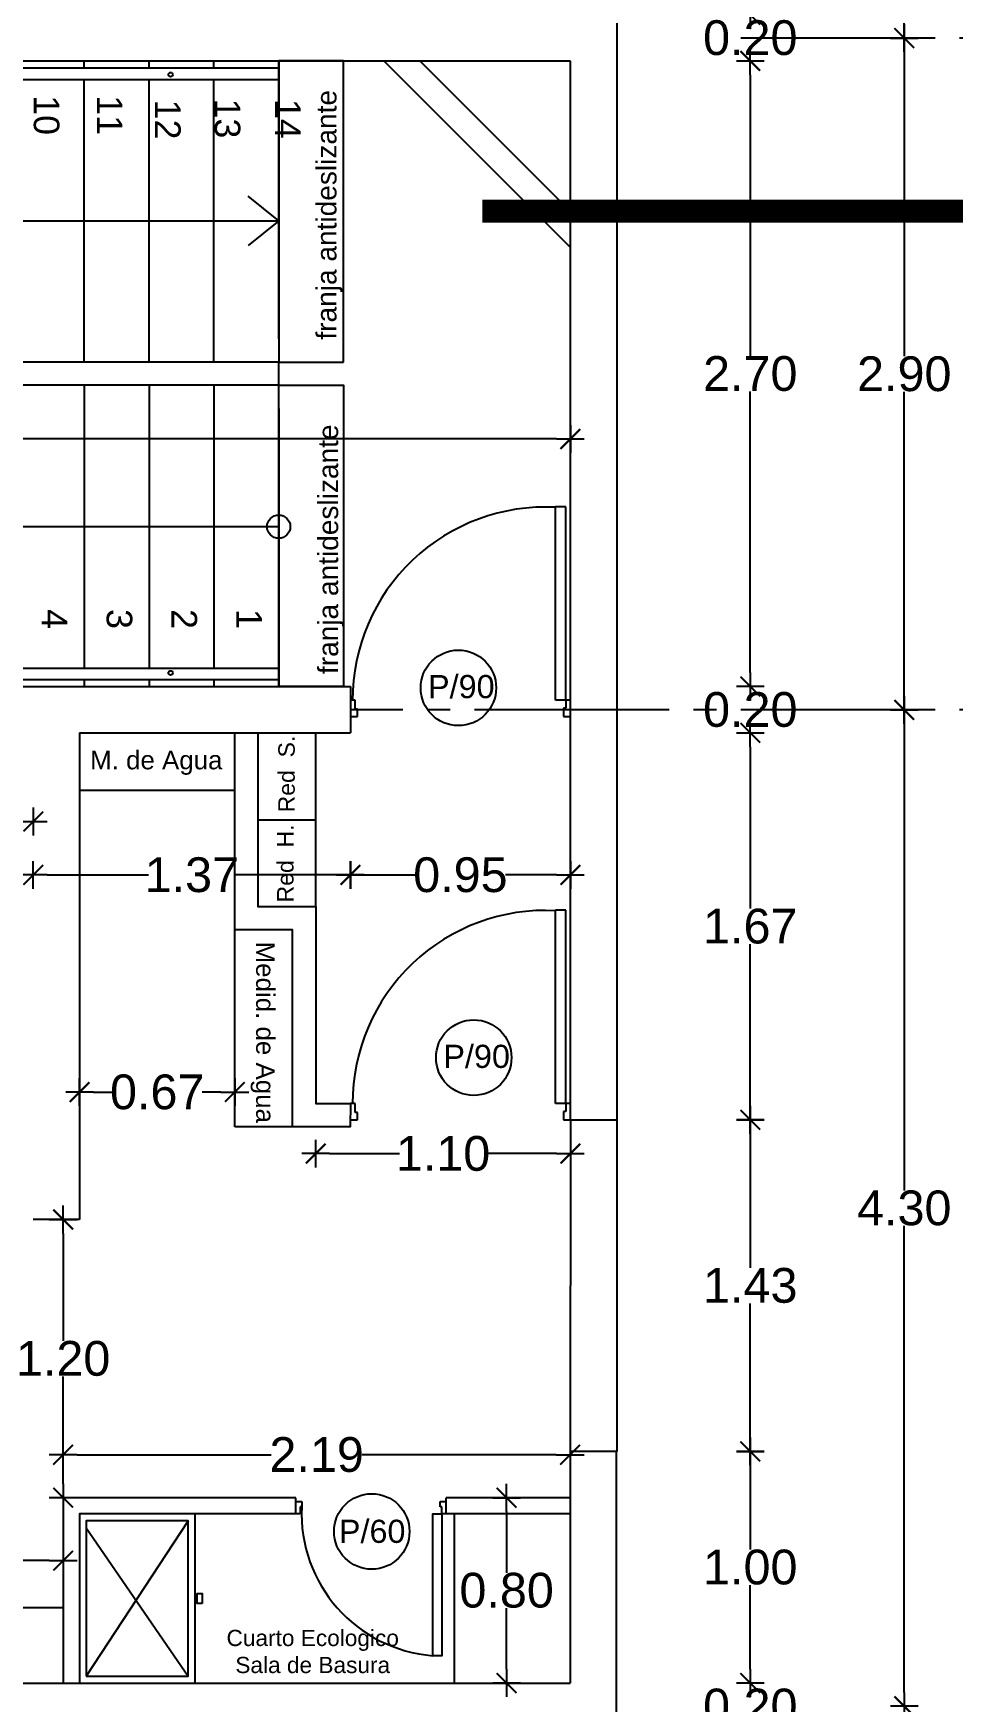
# Model space of a CAD drawing. Header units: millimetres. Extents: x 1217 to 2428, y 234 to 644.
# Drawn here: x 2364.48 to 2368.45, y 535.35 to 542.55 of the extents above; entities that cross this region are included whole.
import ezdxf

# ---------------------------------------------------------------- set-up
doc = ezdxf.new("R2010")
doc.units = ezdxf.units.MM
for name, pattern in [('ACAD_ISO04W100', [30, 24, -3, 0, -3]), ('DASHDOTX2', [0.84, 0.4, -0.2, 0.04, -0.2]), ('HIDDEN', [0.375, 0.25, -0.125])]:
    doc.linetypes.add(name, pattern=pattern)
doc.layers.get('0').update_dxf_attribs({"lineweight": 5})
for name, color, linetype in [('0.1', 251, 'Continuous'), ('0.3', 6, 'Continuous'), ('A-DOORSYM', 1, 'Continuous'), ('cortes', 30, 'Continuous'), ('COTAS', 252, 'Continuous'), ('COTAS INTERIORES', 3, 'Continuous'), ('Ejes', 8, 'Continuous'), ('estructura', 3, 'Continuous'), ('hoja puerta', 2, 'Continuous'), ('Muebles', 8, 'Continuous'), ('muros', 7, 'Continuous'), ('PUERTAS', 2, 'Continuous'), ('SIMBOLOGIA 25', 4, 'Continuous'), ('Tabiques', 4, 'Continuous'), ('Texto', 1, 'Continuous'), ('Textos', 2, 'Continuous')]:
    doc.layers.add(name, color=color, linetype=linetype)
doc.styles.add('INTERARQ', font='arial.ttf')
doc.styles.add('ROMANS', font='arial.ttf', dxfattribs={"height": 22.5})
doc.styles.get("Standard").update_dxf_attribs({"font": 'arial.ttf'})
doc.dimstyles.new('ESCALA_1-50', dxfattribs={"dimtxt": 0.15, "dimasz": 0.06, "dimexe": 0.18, "dimexo": 0.0625, "dimgap": 0, "dimtad": 0, "dimtih": 1, "dimtoh": 1, "dimzin": 0, "dimdsep": 46, "dimtxsty": 'INTERARQ', "dimblk": 'DIMTICK', "dimcen": 0, "dimse1": 1, "dimse2": 1, "dimclrd": 256, "dimclre": 1, "dimclrt": 2, "dimadec": 0, "dimazin": 0, "dimtfac": 4.5, "dimtofl": 0, "dimtmove": 2, "dimatfit": 3, "dimldrblk": 'DIMTICK', "dimfxl": 1, "dimtolj": 1, "dimtzin": 0, "dimarcsym": 0})

# ---------------------------------------------------------------- blocks, each defined once
blk = doc.blocks.new('P80')
at = {"layer": 'PUERTAS'}
for p, q in [((-0.07, 0.825), (-0.07, 0.85)), ((0, 0.85), (0, 0.8162)), ((-0.03, 0.825), (-0.07, 0.825)), ((-0.03, 0.8162), (-0.03, 0.825)), ((0, 0.8162), (-0.03, 0.8162)), ((-0.07, 0.025), (-0.03, 0.025)), ((-0.07, 0), (-0.07, 0.025)), ((-0.03, 0.0338), (0, 0.0338)), ((-0.03, 0.025), (-0.03, 0.0338)), ((0, 0.0338), (0, 0))]:
    blk.add_line(p, q, dxfattribs=at)
blk.add_lwpolyline([(-0.87, 0.075), (-0.07, 0.075), (-0.07, 0.025), (-0.87, 0.025)], close=True, dxfattribs=at)
blk.add_arc((-0.0663, 0.0108), 0.8063, 87.41929, 175.43291, dxfattribs=at)
blk = doc.blocks.new('Simple-A ras - 095 x 202mm_1-19-10_54')
at = {"layer": 'A-DOORSYM'}
blk.add_arc((0.3675, 0.035), 0.8338, 87.03344, 180, dxfattribs=at)
at = {"layer": 'hoja puerta'}
for p, q in [((0.4107, 0.035), (0.4107, 0.87)), ((0.4557, 0.87), (0.4107, 0.87)), ((0.4557, 0.035), (0.4557, 0.87)), ((-0.455, 0.035), (-0.475, 0.035)), ((-0.455, -0.0038), (-0.455, 0.035)), ((0.4557, 0.035), (0.4107, 0.035)), ((0.455, 0.0012), (0.445, 0.0012)), ((0.445, 0.0012), (0.445, -0.035)), ((0.455, 0.035), (0.455, 0.0012)), ((0.475, 0.035), (0.455, 0.035)), ((-0.475, -0.035), (-0.445, -0.035)), ((-0.445, -0.0038), (-0.455, -0.0038)), ((-0.445, -0.035), (-0.445, -0.0038)), ((0.445, -0.035), (0.475, -0.035))]:
    blk.add_line(p, q, dxfattribs=at)
blk = doc.blocks.new('DIMTICK')
at = {"color": 1}
for p, q in [((-1, 0), (1, 0)), ((0, 1), (0, -1))]:
    blk.add_line(p, q, dxfattribs=at)
at = {"color": 3, "const_width": 0.141}
blk.add_lwpolyline([(0.71, 0.71), (-0.71, -0.71)], dxfattribs=at)
blk = doc.blocks.new('*D703')
at = {"layer": 'COTAS INTERIORES', "lineweight": -2, "ltscale": 3, "transparency": 16777216}
for p, q in [((2365.7593, 537.7133), (2366.0618, 537.7133)), ((2366.7393, 537.7133), (2366.4368, 537.7133))]:
    blk.add_line(p, q, dxfattribs=at)
at = {"layer": 'Defpoints', "color": 0, "ltscale": 3, "transparency": 16777216}
for p in [(2366.7993, 538.0592, 0), (2365.6993, 537.93, 0), (2366.7993, 537.7133)]:
    blk.add_point(p, dxfattribs=at)
at = {"layer": 'COTAS INTERIORES', "lineweight": -2, "ltscale": 3, "transparency": 16777216, "xscale": 0.06, "yscale": 0.06, "zscale": 0.06, "rotation": 180}
blk.add_blockref('DIMTICK', (2365.6993, 537.7133), dxfattribs=at)
at = {"layer": 'COTAS INTERIORES', "lineweight": -2, "ltscale": 3, "transparency": 16777216, "xscale": 0.06, "yscale": 0.06, "zscale": 0.06}
blk.add_blockref('DIMTICK', (2366.7993, 537.7133), dxfattribs=at)
at = {"layer": 'COTAS INTERIORES', "color": 2, "ltscale": 3, "transparency": 16777216, "insert": (2366.2493, 537.7133), "char_height": 0.15, "attachment_point": 5, "style": 'INTERARQ'}
blk.add_mtext('\\A1;1.10', dxfattribs=at)
blk = doc.blocks.new('*D707')
at = {"layer": 'COTAS INTERIORES', "lineweight": -2, "ltscale": 3, "transparency": 16777216}
for p, q in [((2364.6084, 537.3692), (2364.6084, 536.9053)), ((2364.6084, 536.2882), (2364.6084, 536.7521))]:
    blk.add_line(p, q, dxfattribs=at)
at = {"layer": 'Defpoints', "color": 0, "ltscale": 3, "transparency": 16777216}
for p in [(2364.5794, 537.4292, 0), (2364.6084, 536.2282, 0), (2364.6084, 536.2282)]:
    blk.add_point(p, dxfattribs=at)
at = {"layer": 'COTAS INTERIORES', "lineweight": -2, "ltscale": 3, "transparency": 16777216, "xscale": 0.06, "yscale": 0.06, "zscale": 0.06}
for p, rotation in [((2364.6084, 537.4292), 90), ((2364.6084, 536.2282), 270)]:
    blk.add_blockref('DIMTICK', p, dxfattribs=dict(at, rotation=rotation))
at = {"layer": 'COTAS INTERIORES', "color": 2, "ltscale": 3, "transparency": 16777216, "insert": (2364.6084, 536.8287), "char_height": 0.15, "attachment_point": 5, "style": 'INTERARQ'}
blk.add_mtext('\\A1;1.20', dxfattribs=at)
blk = doc.blocks.new('*D738')
at = {"layer": 'COTAS', "lineweight": -2, "ltscale": 3, "transparency": 16777216}
for p, q in [((2367.5764, 535.4883), (2367.5764, 535.5483)), ((2367.5764, 535.1683), (2367.5764, 535.1083))]:
    blk.add_line(p, q, dxfattribs=at)
at = {"layer": 'Defpoints', "color": 0, "ltscale": 3, "transparency": 16777216}
for p in [(2366.7983, 535.4283), (2367.5764, 535.4283), (2366.9983, 535.2283)]:
    blk.add_point(p, dxfattribs=at)
at = {"layer": 'COTAS', "lineweight": -2, "ltscale": 3, "transparency": 16777216, "xscale": 0.06, "yscale": 0.06, "zscale": 0.06}
for p, rotation in [((2367.5764, 535.4283), 270), ((2367.5764, 535.2283), 90)]:
    blk.add_blockref('DIMTICK', p, dxfattribs=dict(at, rotation=rotation))
at = {"layer": 'COTAS', "color": 2, "ltscale": 3, "transparency": 16777216, "insert": (2367.5764, 535.3283), "char_height": 0.15, "attachment_point": 5, "style": 'INTERARQ'}
blk.add_mtext('\\A1;0.20', dxfattribs=at)
blk = doc.blocks.new('*D739')
at = {"layer": 'COTAS', "lineweight": -2, "ltscale": 3, "transparency": 16777216}
for p, q in [((2367.5764, 536.3682), (2367.5764, 536.0048)), ((2367.5764, 535.4883), (2367.5764, 535.8516))]:
    blk.add_line(p, q, dxfattribs=at)
at = {"layer": 'Defpoints', "color": 0, "ltscale": 3, "transparency": 16777216}
for p in [(2366.9993, 536.4282), (2367.5764, 536.4282), (2366.7983, 535.4283)]:
    blk.add_point(p, dxfattribs=at)
at = {"layer": 'COTAS', "lineweight": -2, "ltscale": 3, "transparency": 16777216, "xscale": 0.06, "yscale": 0.06, "zscale": 0.06}
for p, rotation in [((2367.5764, 536.4282), 90), ((2367.5764, 535.4283), 270)]:
    blk.add_blockref('DIMTICK', p, dxfattribs=dict(at, rotation=rotation))
at = {"layer": 'COTAS', "color": 2, "ltscale": 3, "transparency": 16777216, "insert": (2367.5764, 535.9282), "char_height": 0.15, "attachment_point": 5, "style": 'INTERARQ'}
blk.add_mtext('\\A1;1.00', dxfattribs=at)
blk = doc.blocks.new('*D740')
at = {"layer": 'COTAS', "lineweight": -2, "ltscale": 3, "transparency": 16777216}
for p, q in [((2367.5764, 537.7992), (2367.5764, 537.2203)), ((2367.5764, 536.4882), (2367.5764, 537.0671))]:
    blk.add_line(p, q, dxfattribs=at)
at = {"layer": 'Defpoints', "color": 0, "ltscale": 3, "transparency": 16777216}
for p in [(2366.9993, 537.8592), (2367.5764, 537.8592), (2366.9993, 536.4282)]:
    blk.add_point(p, dxfattribs=at)
at = {"layer": 'COTAS', "lineweight": -2, "ltscale": 3, "transparency": 16777216, "xscale": 0.06, "yscale": 0.06, "zscale": 0.06}
for p, rotation in [((2367.5764, 537.8592), 90), ((2367.5764, 536.4282), 270)]:
    blk.add_blockref('DIMTICK', p, dxfattribs=dict(at, rotation=rotation))
at = {"layer": 'COTAS', "color": 2, "ltscale": 3, "transparency": 16777216, "insert": (2367.5764, 537.1437), "char_height": 0.15, "attachment_point": 5, "style": 'INTERARQ'}
blk.add_mtext('\\A1;1.43', dxfattribs=at)
blk = doc.blocks.new('*D741')
at = {"layer": 'COTAS', "lineweight": -2, "ltscale": 3, "transparency": 16777216}
for p, q in [((2367.5764, 539.4692), (2367.5764, 538.7708)), ((2367.5764, 537.9192), (2367.5764, 538.6176))]:
    blk.add_line(p, q, dxfattribs=at)
at = {"layer": 'Defpoints', "color": 0, "ltscale": 3, "transparency": 16777216}
for p in [(2365.8493, 539.5292), (2367.5764, 539.5292), (2366.9993, 537.8592)]:
    blk.add_point(p, dxfattribs=at)
at = {"layer": 'COTAS', "lineweight": -2, "ltscale": 3, "transparency": 16777216, "xscale": 0.06, "yscale": 0.06, "zscale": 0.06}
for p, rotation in [((2367.5764, 539.5292), 90), ((2367.5764, 537.8592), 270)]:
    blk.add_blockref('DIMTICK', p, dxfattribs=dict(at, rotation=rotation))
at = {"layer": 'COTAS', "color": 2, "ltscale": 3, "transparency": 16777216, "insert": (2367.5764, 538.6942), "char_height": 0.15, "attachment_point": 5, "style": 'INTERARQ'}
blk.add_mtext('\\A1;1.67', dxfattribs=at)
blk = doc.blocks.new('*D742')
at = {"layer": 'COTAS', "lineweight": -2, "ltscale": 3, "transparency": 16777216}
for p, q in [((2367.5764, 539.7892), (2367.5764, 539.8492)), ((2367.5764, 539.4692), (2367.5764, 539.4092))]:
    blk.add_line(p, q, dxfattribs=at)
at = {"layer": 'Defpoints', "color": 0, "ltscale": 3, "transparency": 16777216}
for p in [(2365.8493, 539.7292, 0), (2367.5764, 539.7292), (2365.8493, 539.5292)]:
    blk.add_point(p, dxfattribs=at)
at = {"layer": 'COTAS', "lineweight": -2, "ltscale": 3, "transparency": 16777216, "xscale": 0.06, "yscale": 0.06, "zscale": 0.06}
for p, rotation in [((2367.5764, 539.7292), 270), ((2367.5764, 539.5292), 90)]:
    blk.add_blockref('DIMTICK', p, dxfattribs=dict(at, rotation=rotation))
at = {"layer": 'COTAS', "color": 2, "ltscale": 3, "transparency": 16777216, "insert": (2367.5764, 539.6292), "char_height": 0.15, "attachment_point": 5, "style": 'INTERARQ'}
blk.add_mtext('\\A1;0.20', dxfattribs=at)
blk = doc.blocks.new('*D743')
at = {"layer": 'COTAS', "lineweight": -2, "ltscale": 3, "transparency": 16777216}
for p, q in [((2367.5764, 542.3691), (2367.5764, 541.1557)), ((2367.5764, 539.7892), (2367.5764, 541.0026))]:
    blk.add_line(p, q, dxfattribs=at)
at = {"layer": 'Defpoints', "color": 0, "ltscale": 3, "transparency": 16777216}
for p in [(2366.7993, 542.4291), (2367.5764, 542.4291), (2365.8493, 539.7292, 0)]:
    blk.add_point(p, dxfattribs=at)
at = {"layer": 'COTAS', "lineweight": -2, "ltscale": 3, "transparency": 16777216, "xscale": 0.06, "yscale": 0.06, "zscale": 0.06}
for p, rotation in [((2367.5764, 542.4291), 90), ((2367.5764, 539.7292), 270)]:
    blk.add_blockref('DIMTICK', p, dxfattribs=dict(at, rotation=rotation))
at = {"layer": 'COTAS', "color": 2, "ltscale": 3, "transparency": 16777216, "insert": (2367.5764, 541.0791), "char_height": 0.15, "attachment_point": 5, "style": 'INTERARQ'}
blk.add_mtext('\\A1;2.70', dxfattribs=at)
blk = doc.blocks.new('*D744')
at = {"layer": 'COTAS', "lineweight": -2, "ltscale": 3, "transparency": 16777216}
for p, q in [((2367.5764, 542.6882), (2367.5764, 542.7482)), ((2367.5764, 542.3691), (2367.5764, 542.3091))]:
    blk.add_line(p, q, dxfattribs=at)
at = {"layer": 'Defpoints', "color": 0, "ltscale": 3, "transparency": 16777216}
for p in [(2366.9993, 542.6282), (2367.5764, 542.6282), (2366.7993, 542.4291)]:
    blk.add_point(p, dxfattribs=at)
at = {"layer": 'COTAS', "lineweight": -2, "ltscale": 3, "transparency": 16777216, "xscale": 0.06, "yscale": 0.06, "zscale": 0.06}
for p, rotation in [((2367.5764, 542.6282), 270), ((2367.5764, 542.4291), 90)]:
    blk.add_blockref('DIMTICK', p, dxfattribs=dict(at, rotation=rotation))
at = {"layer": 'COTAS', "color": 2, "ltscale": 3, "transparency": 16777216, "insert": (2367.5764, 542.5287), "char_height": 0.15, "attachment_point": 5, "style": 'INTERARQ'}
blk.add_mtext('\\A1;0.20', dxfattribs=at)
blk = doc.blocks.new('*D466')
at = {"layer": 'COTAS', "lineweight": -2, "ltscale": 3, "transparency": 16777216}
for p, q in [((2368.2415, 539.5682), (2368.2415, 537.5548)), ((2368.2415, 535.3882), (2368.2415, 537.4016))]:
    blk.add_line(p, q, dxfattribs=at)
at = {"layer": 'Defpoints', "color": 0, "ltscale": 3, "transparency": 16777216}
for p in [(2366.9993, 539.6282), (2368.2415, 539.6282), (2366.9983, 535.3282)]:
    blk.add_point(p, dxfattribs=at)
at = {"layer": 'COTAS', "lineweight": -2, "ltscale": 3, "transparency": 16777216, "xscale": 0.06, "yscale": 0.06, "zscale": 0.06}
for p, rotation in [((2368.2415, 539.6282), 90), ((2368.2415, 535.3282), 270)]:
    blk.add_blockref('DIMTICK', p, dxfattribs=dict(at, rotation=rotation))
at = {"layer": 'COTAS', "color": 2, "ltscale": 3, "transparency": 16777216, "insert": (2368.2415, 537.4782), "char_height": 0.15, "attachment_point": 5, "style": 'INTERARQ'}
blk.add_mtext('\\A1;4.30', dxfattribs=at)
blk = doc.blocks.new('*D764')
at = {"layer": 'COTAS', "lineweight": -2, "ltscale": 3, "transparency": 16777216}
for p, q in [((2368.2415, 542.4681), (2368.2415, 541.1547)), ((2368.2415, 539.6882), (2368.2415, 541.0016))]:
    blk.add_line(p, q, dxfattribs=at)
at = {"layer": 'Defpoints', "color": 0, "ltscale": 3, "transparency": 16777216}
for p in [(2368.1458, 542.5281, 0), (2368.2415, 542.5281), (2366.9993, 539.6282)]:
    blk.add_point(p, dxfattribs=at)
at = {"layer": 'COTAS', "lineweight": -2, "ltscale": 3, "transparency": 16777216, "xscale": 0.06, "yscale": 0.06, "zscale": 0.06}
for p, rotation in [((2368.2415, 542.5281), 90), ((2368.2415, 539.6282), 270)]:
    blk.add_blockref('DIMTICK', p, dxfattribs=dict(at, rotation=rotation))
at = {"layer": 'COTAS', "color": 2, "ltscale": 3, "transparency": 16777216, "insert": (2368.2415, 541.0781), "char_height": 0.15, "attachment_point": 5, "style": 'INTERARQ'}
blk.add_mtext('\\A1;2.90', dxfattribs=at)
blk = doc.blocks.new('*D765')
at = {"layer": 'COTAS', "lineweight": -2, "ltscale": 3, "transparency": 16777216}
for p, q in [((2368.2415, 544.3077), (2368.2415, 543.5245)), ((2368.2415, 542.5881), (2368.2415, 543.3713))]:
    blk.add_line(p, q, dxfattribs=at)
at = {"layer": 'Defpoints', "color": 0, "ltscale": 3, "transparency": 16777216}
for p in [(2366.9983, 544.3677), (2368.2415, 544.3677), (2368.1458, 542.5281, 0)]:
    blk.add_point(p, dxfattribs=at)
at = {"layer": 'COTAS', "lineweight": -2, "ltscale": 3, "transparency": 16777216, "xscale": 0.06, "yscale": 0.06, "zscale": 0.06}
for p, rotation in [((2368.2415, 544.3677), 90), ((2368.2415, 542.5281), 270)]:
    blk.add_blockref('DIMTICK', p, dxfattribs=dict(at, rotation=rotation))
at = {"layer": 'COTAS', "color": 2, "ltscale": 3, "transparency": 16777216, "insert": (2368.2415, 543.4479), "char_height": 0.15, "attachment_point": 5, "style": 'INTERARQ'}
blk.add_mtext('\\A1;1.84', dxfattribs=at)
blk = doc.blocks.new('*D468')
at = {"layer": 'COTAS', "lineweight": -2, "ltscale": 3, "transparency": 16777216}
for p, q in [((2368.8564, 555.1033), (2368.8564, 538.9229)), ((2368.8564, 522.5893), (2368.8564, 538.7696))]:
    blk.add_line(p, q, dxfattribs=at)
at = {"layer": 'Defpoints', "color": 0, "ltscale": 3, "transparency": 16777216}
for p in [(2364.1135, 555.1633, 0), (2368.8564, 555.1633), (2364.1135, 522.5293, 0)]:
    blk.add_point(p, dxfattribs=at)
at = {"layer": 'COTAS', "lineweight": -2, "ltscale": 3, "transparency": 16777216, "xscale": 0.06, "yscale": 0.06, "zscale": 0.06}
for p, rotation in [((2368.8564, 555.1633), 90), ((2368.8564, 522.5293), 270)]:
    blk.add_blockref('DIMTICK', p, dxfattribs=dict(at, rotation=rotation))
at = {"layer": 'COTAS', "color": 2, "ltscale": 3, "transparency": 16777216, "insert": (2368.8564, 538.8463), "char_height": 0.15, "attachment_point": 5, "style": 'INTERARQ'}
blk.add_mtext('\\A1;32.63', dxfattribs=at)
blk = doc.blocks.new('*D472')
at = {"layer": 'COTAS INTERIORES', "lineweight": -2, "ltscale": 3, "transparency": 16777216}
for p, q in [((2360.6994, 539.1468), (2362.3649, 539.1468)), ((2364.4194, 539.1468), (2362.7538, 539.1468))]:
    blk.add_line(p, q, dxfattribs=at)
at = {"layer": 'Defpoints', "color": 0, "ltscale": 3, "transparency": 16777216}
for p in [(2360.6394, 539.7599), (2364.4794, 539.7599, 0), (2364.4794, 539.1468)]:
    blk.add_point(p, dxfattribs=at)
at = {"layer": 'COTAS INTERIORES', "lineweight": -2, "ltscale": 3, "transparency": 16777216, "xscale": 0.06, "yscale": 0.06, "zscale": 0.06, "rotation": 180}
blk.add_blockref('DIMTICK', (2360.6394, 539.1468), dxfattribs=at)
at = {"layer": 'COTAS INTERIORES', "lineweight": -2, "ltscale": 3, "transparency": 16777216, "xscale": 0.06, "yscale": 0.06, "zscale": 0.06}
blk.add_blockref('DIMTICK', (2364.4794, 539.1468), dxfattribs=at)
at = {"layer": 'COTAS INTERIORES', "color": 2, "ltscale": 3, "transparency": 16777216, "insert": (2362.5594, 539.1468), "char_height": 0.15, "attachment_point": 5, "style": 'INTERARQ'}
blk.add_mtext('\\A1;3.84', dxfattribs=at)
blk = doc.blocks.new('*D813')
at = {"layer": 'COTAS INTERIORES', "lineweight": -2, "ltscale": 3, "transparency": 16777216}
for p, q in [((2364.5394, 538.9161), (2364.9766, 538.9161)), ((2365.7893, 538.9161), (2365.3521, 538.9161))]:
    blk.add_line(p, q, dxfattribs=at)
at = {"layer": 'Defpoints', "color": 0, "ltscale": 3, "transparency": 16777216}
for p in [(2364.4794, 539.5292, 0), (2365.8493, 539.5292, 0), (2365.8493, 538.9161)]:
    blk.add_point(p, dxfattribs=at)
at = {"layer": 'COTAS INTERIORES', "lineweight": -2, "ltscale": 3, "transparency": 16777216, "xscale": 0.06, "yscale": 0.06, "zscale": 0.06, "rotation": 180}
blk.add_blockref('DIMTICK', (2364.4794, 538.9161), dxfattribs=at)
at = {"layer": 'COTAS INTERIORES', "lineweight": -2, "ltscale": 3, "transparency": 16777216, "xscale": 0.06, "yscale": 0.06, "zscale": 0.06}
blk.add_blockref('DIMTICK', (2365.8493, 538.9161), dxfattribs=at)
at = {"layer": 'COTAS INTERIORES', "color": 2, "ltscale": 3, "transparency": 16777216, "insert": (2365.1643, 538.9161), "char_height": 0.15, "attachment_point": 5, "style": 'INTERARQ'}
blk.add_mtext('\\A1;1.37', dxfattribs=at)
blk = doc.blocks.new('*D814')
at = {"layer": 'COTAS INTERIORES', "lineweight": -2, "ltscale": 3, "transparency": 16777216}
for p, q in [((2365.9093, 538.9161), (2366.129, 538.9161)), ((2366.7393, 538.9161), (2366.5197, 538.9161))]:
    blk.add_line(p, q, dxfattribs=at)
at = {"layer": 'Defpoints', "color": 0, "ltscale": 3, "transparency": 16777216}
for p in [(2365.8493, 539.5292, 0), (2366.7993, 539.3922, 0), (2366.7993, 538.9161)]:
    blk.add_point(p, dxfattribs=at)
at = {"layer": 'COTAS INTERIORES', "lineweight": -2, "ltscale": 3, "transparency": 16777216, "xscale": 0.06, "yscale": 0.06, "zscale": 0.06, "rotation": 180}
blk.add_blockref('DIMTICK', (2365.8493, 538.9161), dxfattribs=at)
at = {"layer": 'COTAS INTERIORES', "lineweight": -2, "ltscale": 3, "transparency": 16777216, "xscale": 0.06, "yscale": 0.06, "zscale": 0.06}
blk.add_blockref('DIMTICK', (2366.7993, 538.9161), dxfattribs=at)
at = {"layer": 'COTAS INTERIORES', "color": 2, "ltscale": 3, "transparency": 16777216, "insert": (2366.3243, 538.9161), "char_height": 0.15, "attachment_point": 5, "style": 'INTERARQ'}
blk.add_mtext('\\A1;0.95', dxfattribs=at)
blk = doc.blocks.new('*D815')
at = {"layer": 'COTAS INTERIORES', "lineweight": -2, "ltscale": 3, "transparency": 16777216}
for p, q in [((2360.6994, 540.7976), (2363.5242, 540.7976)), ((2366.7393, 540.7976), (2363.9145, 540.7976))]:
    blk.add_line(p, q, dxfattribs=at)
at = {"layer": 'Defpoints', "color": 0, "ltscale": 3, "transparency": 16777216}
for p in [(2360.6394, 540.7976, 0), (2366.7993, 540.7976, 0), (2366.7993, 540.7976)]:
    blk.add_point(p, dxfattribs=at)
at = {"layer": 'COTAS INTERIORES', "lineweight": -2, "ltscale": 3, "transparency": 16777216, "xscale": 0.06, "yscale": 0.06, "zscale": 0.06, "rotation": 180}
blk.add_blockref('DIMTICK', (2360.6394, 540.7976), dxfattribs=at)
at = {"layer": 'COTAS INTERIORES', "lineweight": -2, "ltscale": 3, "transparency": 16777216, "xscale": 0.06, "yscale": 0.06, "zscale": 0.06}
blk.add_blockref('DIMTICK', (2366.7993, 540.7976), dxfattribs=at)
at = {"layer": 'COTAS INTERIORES', "color": 2, "ltscale": 3, "transparency": 16777216, "insert": (2363.7194, 540.7976), "char_height": 0.15, "attachment_point": 5, "style": 'INTERARQ'}
blk.add_mtext('\\A1;6.16', dxfattribs=at)
blk = doc.blocks.new('*D838')
at = {"layer": 'COTAS INTERIORES', "lineweight": -2, "ltscale": 3, "transparency": 16777216}
for p, q in [((2361.9994, 535.9567), (2363.0778, 535.9567)), ((2364.5484, 535.9567), (2363.47, 535.9567))]:
    blk.add_line(p, q, dxfattribs=at)
at = {"layer": 'Defpoints', "color": 0, "ltscale": 3, "transparency": 16777216}
for p in [(2364.6084, 535.9567), (2361.9394, 535.4283, 0), (2364.6084, 535.4283, 0)]:
    blk.add_point(p, dxfattribs=at)
at = {"layer": 'COTAS INTERIORES', "lineweight": -2, "ltscale": 3, "transparency": 16777216, "xscale": 0.06, "yscale": 0.06, "zscale": 0.06, "rotation": 180}
blk.add_blockref('DIMTICK', (2361.9394, 535.9567), dxfattribs=at)
at = {"layer": 'COTAS INTERIORES', "lineweight": -2, "ltscale": 3, "transparency": 16777216, "xscale": 0.06, "yscale": 0.06, "zscale": 0.06}
blk.add_blockref('DIMTICK', (2364.6084, 535.9567), dxfattribs=at)
at = {"layer": 'COTAS INTERIORES', "color": 2, "ltscale": 3, "transparency": 16777216, "insert": (2363.2739, 535.9567), "char_height": 0.15, "attachment_point": 5, "style": 'INTERARQ'}
blk.add_mtext('\\A1;2.67', dxfattribs=at)
blk = doc.blocks.new('*D839')
at = {"layer": 'COTAS INTERIORES', "lineweight": -2, "ltscale": 3, "transparency": 16777216}
for p, q in [((2366.524, 536.1682), (2366.524, 535.9048)), ((2366.524, 535.4883), (2366.524, 535.7516))]:
    blk.add_line(p, q, dxfattribs=at)
at = {"layer": 'Defpoints', "color": 0, "ltscale": 3, "transparency": 16777216}
for p in [(2366.5306, 536.2282, 0), (2366.524, 535.4283), (2366.6156, 535.4283, 0)]:
    blk.add_point(p, dxfattribs=at)
at = {"layer": 'COTAS INTERIORES', "lineweight": -2, "ltscale": 3, "transparency": 16777216, "xscale": 0.06, "yscale": 0.06, "zscale": 0.06}
for p, rotation in [((2366.524, 536.2282), 90), ((2366.524, 535.4283), 270)]:
    blk.add_blockref('DIMTICK', p, dxfattribs=dict(at, rotation=rotation))
at = {"layer": 'COTAS INTERIORES', "color": 2, "ltscale": 3, "transparency": 16777216, "insert": (2366.524, 535.8282), "char_height": 0.15, "attachment_point": 5, "style": 'INTERARQ'}
blk.add_mtext('\\A1;0.80', dxfattribs=at)
blk = doc.blocks.new('*D840')
at = {"layer": 'COTAS INTERIORES', "lineweight": -2, "ltscale": 3, "transparency": 16777216}
for p, q in [((2364.6684, 536.4137), (2365.5071, 536.4137)), ((2366.7383, 536.4137), (2365.8996, 536.4137))]:
    blk.add_line(p, q, dxfattribs=at)
at = {"layer": 'Defpoints', "color": 0, "ltscale": 3, "transparency": 16777216}
for p in [(2366.7983, 536.4137), (2364.6084, 536.1042, 0), (2366.7983, 536.1042, 0)]:
    blk.add_point(p, dxfattribs=at)
at = {"layer": 'COTAS INTERIORES', "lineweight": -2, "ltscale": 3, "transparency": 16777216, "xscale": 0.06, "yscale": 0.06, "zscale": 0.06, "rotation": 180}
blk.add_blockref('DIMTICK', (2364.6084, 536.4137), dxfattribs=at)
at = {"layer": 'COTAS INTERIORES', "lineweight": -2, "ltscale": 3, "transparency": 16777216, "xscale": 0.06, "yscale": 0.06, "zscale": 0.06}
blk.add_blockref('DIMTICK', (2366.7983, 536.4137), dxfattribs=at)
at = {"layer": 'COTAS INTERIORES', "color": 2, "ltscale": 3, "transparency": 16777216, "insert": (2365.7034, 536.4137), "char_height": 0.15, "attachment_point": 5, "style": 'INTERARQ'}
blk.add_mtext('\\A1;2.19', dxfattribs=at)
blk = doc.blocks.new('*D841')
at = {"layer": 'COTAS INTERIORES', "lineweight": -2, "ltscale": 3, "transparency": 16777216}
for p, q in [((2364.7394, 537.9789), (2364.8198, 537.9789)), ((2365.29, 537.9789), (2365.2095, 537.9789))]:
    blk.add_line(p, q, dxfattribs=at)
at = {"layer": 'Defpoints', "color": 0, "ltscale": 3, "transparency": 16777216}
for p in [(2364.6794, 537.9789), (2364.6794, 537.8292, 0), (2365.35, 537.8292, 0)]:
    blk.add_point(p, dxfattribs=at)
at = {"layer": 'COTAS INTERIORES', "lineweight": -2, "ltscale": 3, "transparency": 16777216, "xscale": 0.06, "yscale": 0.06, "zscale": 0.06, "rotation": 180}
blk.add_blockref('DIMTICK', (2364.6794, 537.9789), dxfattribs=at)
at = {"layer": 'COTAS INTERIORES', "lineweight": -2, "ltscale": 3, "transparency": 16777216, "xscale": 0.06, "yscale": 0.06, "zscale": 0.06}
blk.add_blockref('DIMTICK', (2365.35, 537.9789), dxfattribs=at)
at = {"layer": 'COTAS INTERIORES', "color": 2, "ltscale": 3, "transparency": 16777216, "insert": (2365.0147, 537.9789), "char_height": 0.15, "attachment_point": 5, "style": 'INTERARQ'}
blk.add_mtext('\\A1;0.67', dxfattribs=at)

msp = doc.modelspace()

# ---------------------------------------------------------------- linework, layer by layer
at = {"layer": '0.1'}
msp.add_line((2363.4094, 535.75514, 0), (2364.60844, 535.75514, 0), dxfattribs=at)
at = {"layer": '0.1', "elevation": 0}
msp.add_lwpolyline([(2365.53934, 539.72916), (2365.53934, 541.02915), (2365.81934, 541.02915), (2365.81934, 539.72916)], close=True, dxfattribs=at)
at = {"layer": '0.1', "ltscale": 3, "elevation": 0}
for points in [[(2365.69934, 538.77917), (2365.69934, 539.52916)], [(2365.34997, 539.27979), (2364.67935, 539.27979)], [(2365.44997, 539.15416), (2365.69934, 539.15416)], [(2365.34997, 537.82917), (2365.34997, 538.67917)], [(2366.79933, 537.85917), (2366.79833, 536.4282)], [(2366.99933, 537.85917), (2366.99933, 536.4282)], [(2365.59934, 537.82917), (2365.34997, 537.82917)], [(2364.67844, 535.42826), (2365.17843, 535.42826), (2365.17843, 536.1582), (2364.67844, 536.1582), (2364.67844, 535.42826)], [(2365.14843, 536.12821), (2364.70844, 535.45826)], [(2366.29833, 535.42826), (2366.29833, 536.1582)], [(2364.70844, 536.09821), (2365.14843, 535.45826)]]:
    msp.add_lwpolyline(points, dxfattribs=at)
for points in [[(2364.70844, 535.45826), (2365.14843, 535.45826), (2365.14843, 536.12821), (2364.70844, 536.12821)], [(2365.20948, 535.77194), (2365.18704, 535.77194), (2365.18704, 535.81452), (2365.20948, 535.81452)]]:
    msp.add_lwpolyline(points, close=True, dxfattribs=at)
at = {"layer": '0.3'}
for p, q in [((2363.26155, 542.39914, 0), (2365.53934, 542.39914, 0)), ((2363.29594, 542.34914, 0), (2365.53934, 542.34914, 0)), ((2365.53934, 541.12915, 0), (2361.89937, 541.12915, 0)), ((2365.53934, 541.02915, 0), (2365.53934, 541.12915, 0)), ((2365.53934, 541.02915, 0), (2361.89937, 541.02915, 0)), ((2363.29594, 539.80916, 0), (2365.53934, 539.80916, 0)), ((2363.26155, 539.75916, 0), (2365.53934, 539.75916, 0)), ((2365.61287, 536.2282, 0), (2364.60844, 536.2282, 0)), ((2364.60844, 536.2282, 0), (2364.60844, 535.42826, 0)), ((2365.61287, 536.1582, 0), (2364.67844, 536.1582, 0)), ((2364.67844, 536.1582, 0), (2364.67844, 535.42826, 0))]:
    msp.add_line(p, q, dxfattribs=at)
at = {"layer": '0.3', "elevation": 0}
for points in [[(2365.59934, 537.82917), (2365.59934, 538.67917), (2365.34997, 538.67917), (2365.34997, 539.52916)], [(2365.44997, 539.52916), (2365.44997, 538.77917), (2365.69934, 538.77917), (2365.69934, 537.93), (2365.84934, 537.93), (2365.84879, 537.82917), (2365.69934, 537.82917), (2365.59934, 537.82917), (2365.59934, 537.82917)], [(2365.61287, 536.1582), (2365.61287, 536.2282)], [(2366.79833, 536.2282), (2366.26287, 536.2282)], [(2366.26287, 536.1582), (2366.26287, 536.2282)], [(2366.79833, 536.1582), (2366.26287, 536.1582)]]:
    msp.add_lwpolyline(points, dxfattribs=at)
at = {"layer": 'cortes', "color": 1, "linetype": 'DASHDOTX2', "ltscale": 1.5, "const_width": 0.1, "elevation": 0}
msp.add_lwpolyline([(2366.41913, 541.78099), (2370.93605, 541.78099), (2370.93605, 541.78099)], dxfattribs=at)
at = {"layer": 'Ejes', "linetype": 'ACAD_ISO04W100', "ltscale": 0.035, "elevation": 0}
for points in [[(2369.52562, 542.52813), (2367.47933, 542.52813)], [(2369.52562, 539.62816), (2365.84934, 539.62816)]]:
    msp.add_lwpolyline(points, dxfattribs=at)
at = {"layer": 'estructura', "color": 1}
for p, q in [((2364.69935, 542.39914, 0), (2364.69935, 542.42914, 0)), ((2364.97935, 542.39914, 0), (2364.97935, 542.42914, 0)), ((2365.25935, 542.39914, 0), (2365.25935, 542.42914, 0)), ((2364.69935, 541.12915, 0), (2364.69935, 542.34914, 0)), ((2364.97935, 541.12915, 0), (2364.97935, 542.34914, 0)), ((2365.25935, 541.12915, 0), (2365.25935, 542.34914, 0)), ((2365.53934, 541.73914, 0), (2365.4076, 541.84594, 0)), ((2363.83293, 541.73914, 0), (2365.53934, 541.73914, 0)), ((2365.53934, 541.73914, 0), (2365.4076, 541.63234, 0)), ((2364.69935, 541.02915, 0), (2364.69935, 539.80916, 0)), ((2364.97935, 541.02915, 0), (2364.97935, 539.80916, 0)), ((2365.25935, 541.02915, 0), (2365.25935, 539.80916, 0)), ((2365.53934, 540.92915, 0), (2365.53934, 539.72916, 0)), ((2364.69935, 539.75916, 0), (2364.69935, 539.72916, 0)), ((2364.97935, 539.75916, 0), (2364.97935, 539.72916, 0)), ((2365.25935, 539.75916, 0), (2365.25935, 539.72916, 0))]:
    msp.add_line(p, q, dxfattribs=at)
at = {"layer": 'estructura', "color": 1, "elevation": 0}
msp.add_lwpolyline([(2365.53934, 540.41915), (2363.7838, 540.41915)], dxfattribs=at)
at = {"layer": 'estructura', "color": 2}
msp.add_circle((2365.53934, 540.41915, 0), 0.05, dxfattribs=at)
at = {"layer": 'Muebles', "color": 8, "linetype": 'HIDDEN', "ltscale": 20}
msp.add_line((2365.53934, 541.22915, 0), (2365.53934, 542.42914, 0), dxfattribs=at)
at = {"layer": 'Muebles', "color": 8, "linetype": 'HIDDEN', "ltscale": 20, "elevation": 0}
msp.add_lwpolyline([(2365.53934, 542.42914), (2365.53934, 541.12915), (2365.81934, 541.12915), (2365.81934, 542.42914)], close=True, dxfattribs=at)
at = {"layer": 'muros'}
for p, q in [((2360.43938, 542.42914, 0), (2366.79933, 542.42914, 0)), ((2360.43938, 542.42914, 0), (2366.79933, 542.42914, 0)), ((2366.79933, 537.85917, 0), (2366.79933, 542.42816, 0)), ((2360.63938, 539.72916, 0), (2365.84934, 539.72916, 0)), ((2364.67935, 539.52916, 0), (2365.84934, 539.52916, 0)), ((2364.67935, 539.52916, 0), (2364.67935, 537.42918, 0))]:
    msp.add_line(p, q, dxfattribs=at)
at = {"layer": 'muros', "elevation": 0}
for points in [[(2366.99933, 542.62816), (2366.99933, 537.85917)], [(2365.84934, 539.72916), (2365.84934, 539.52916)], [(2366.79933, 537.85917), (2366.99933, 537.85917)], [(2364.67935, 537.42918), (2364.47936, 537.42918)], [(2366.99833, 535.22826), (2366.99833, 536.4282), (2366.79833, 536.4282), (2366.79833, 535.42826)], [(2360.43938, 535.42826), (2366.79833, 535.42826)]]:
    msp.add_lwpolyline(points, dxfattribs=at)
at = {"layer": 'SIMBOLOGIA 25'}
for p, q in [((2365.53934, 542.34914, 0), (2365.53934, 542.39914, 0)), ((2365.53934, 539.80916, 0), (2365.53934, 539.75916, 0))]:
    msp.add_line(p, q, dxfattribs=at)
at = {"layer": 'Tabiques'}
for p, q in [((2366.79933, 541.62358, 0), (2365.99378, 542.42914, 0)), ((2366.79933, 541.77914, 0), (2366.14934, 542.42914, 0))]:
    msp.add_line(p, q, dxfattribs=at)
at = {"layer": 'Texto'}
for centre in [(2366.31574, 539.72337, 0), (2366.38198, 538.12756, 0), (2365.94143, 536.08266, 0)]:
    msp.add_circle(centre, 0.16297, dxfattribs=at)
at = {"layer": 'Textos', "color": 1, "ltscale": 0.2}
for centre in [(2365.07269, 542.37016, 0), (2365.07269, 539.78813, 0)]:
    msp.add_circle(centre, 0.00948, dxfattribs=at)

# ---------------------------------------------------------------- block references
at = {"layer": 'PUERTAS'}
for name, p, xscale, yscale, zscale, rotation in [('Simple-A ras - 095 x 202mm_1-19-10_54', (2366.32434, 539.63499, 0), 0.9999925657630349, 0.9999925657630349, 0.9999925657630349, 359.9999876625434), ('Simple-A ras - 095 x 202mm_1-19-10_54', (2366.32434, 537.89417, 0), 0.9999925657630349, 0.9999925657630349, 0.9999925657630349, 359.9999876625434), ('P80', (2366.26287, 536.21173, 0), 0.7647001959804104, 0.7647001959804104, 0.7647001959804104, 90.00000000000001)]:
    msp.add_blockref(name, p, dxfattribs=dict(at, xscale=xscale, yscale=yscale, zscale=zscale, rotation=rotation))

# ---------------------------------------------------------------- texts
at = {"layer": 'estructura', "color": 1, "style": 'ROMANS'}
for s, height, rotation, p in [('franja antideslizante', 0.0867037, 90, (2365.78898, 541.22658, 0)), ('franja antideslizante', 0.0867037, 90, (2365.79615, 539.78315, 0)), ('Red  S.', 0.071056, 90, (2365.60879, 539.18608, 0)), ('Red  H.', 0.071056, 90, (2365.60347, 538.79751, 0)), ('Medid. de Agua', 0.0799994, 270, (2365.44203, 538.62834, 0))]:
    msp.add_text(s, height=height, rotation=rotation, dxfattribs=at).set_placement(p)
msp.add_text('M. de Agua', height=0.079999, dxfattribs=at).set_placement((2364.72502, 539.37185, 0))
at = {"layer": 'estructura', "color": 1, "char_height": 0.1106466, "width": 0.1025992, "rotation": 270, "line_spacing_factor": 0.938532}
for s, insert, attachment_point in [('\\fArial|b0|i0|c0|p34|;10', (2364.47994, 542.10947, 0), 9), ('\\fArial|b0|i0|c0|p34|;11', (2364.75406, 542.10947, 0), 9), ('\\fArial|b0|i0|c0|p34|;12', (2365.00522, 542.09032, 0), 9), ('\\fArial|b0|i0|c0|p34|;13', (2365.26148, 542.09511, 0), 9), ('\\fArial|b0|i0|c0|p34|;14', (2365.52389, 542.09292, 0), 9), ('\\fArial|b0|i0|c0|p34|;4', (2364.62695, 540.0636, 0), 1), ('\\fArial|b0|i0|c0|p34|;3', (2364.90695, 540.0636, 0), 1), ('\\fArial|b0|i0|c0|p34|;2', (2365.18695, 540.0636, 0), 1), ('\\fArial|b0|i0|c0|p34|;1', (2365.46695, 540.0636, 0), 1)]:
    msp.add_mtext(s, dxfattribs=dict(at, insert=insert, attachment_point=attachment_point))
at = {"layer": 'Texto', "attachment_point": 5}
for s, insert, char_height, width in [('{\\fArial|b0|i0|c0|p34;\\C256;P/90}', (2366.32826, 539.72826, 0), 0.0999993, 3.0886563), ('{\\fArial|b0|i0|c0|p34;\\C256;P/90}', (2366.3945, 538.13245, 0), 0.0999993, 3.0886563), ('{\\fArial|b0|i0|c0|p34;P/60}', (2365.94323, 536.08266, 0), 0.0999993, 0.3315311), ('{\\fArial|b0|i0|c0|p34;Cuarto Ecologico\\PSala de Basura}', (2365.68635, 535.56427, 0), 0.0699995, 0.9774598)]:
    msp.add_mtext(s, dxfattribs=dict(at, insert=insert, char_height=char_height, width=width))

# ---------------------------------------------------------------- dimensions: what is measured, and where the dimension line sits
at = {"layer": 'COTAS', "ltscale": 3}
for base, p1, p2, picture, middle in [((2368.85635, 555.16328, 0), (2364.11354, 522.52928, 0), (2364.11354, 555.16328, 0), '*D468', (2368.85635, 538.84628, 0)), ((2368.24149, 544.36769, 0), (2368.14575, 542.52813, 0), (2366.99833, 544.36769, 0), '*D765', (2368.24149, 543.44791, 0)), ((2367.57641, 542.62816, 0), (2366.79933, 542.42914, 0), (2366.99933, 542.62816, 0), '*D744', (2367.57641, 542.52865, 0)), ((2368.24149, 542.52813, 0), (2366.99933, 539.62816, 0), (2368.14575, 542.52813, 0), '*D764', (2368.24149, 541.07814, 0)), ((2367.57641, 542.42914, 0), (2365.84934, 539.72916, 0), (2366.79933, 542.42914, 0), '*D743', (2367.57641, 541.07915, 0)), ((2367.57641, 539.72916, 0), (2365.84934, 539.52916, 0), (2365.84934, 539.72916, 0), '*D742', (2367.57641, 539.62916, 0)), ((2368.24149, 539.62816, 0), (2366.99833, 535.32824, 0), (2366.99933, 539.62816, 0), '*D466', (2368.24149, 537.4782, 0)), ((2367.57641, 539.52916, 0), (2366.99933, 537.85917, 0), (2365.84934, 539.52916, 0), '*D741', (2367.57641, 538.69417, 0)), ((2367.57641, 537.85917, 0), (2366.99933, 536.4282, 0), (2366.99933, 537.85917, 0), '*D740', (2367.57641, 537.14369, 0)), ((2367.57641, 536.4282, 0), (2366.79833, 535.42826, 0), (2366.99933, 536.4282, 0), '*D739', (2367.57641, 535.92823, 0)), ((2367.57641, 535.42826, 0), (2366.99833, 535.22826, 0), (2366.79833, 535.42826, 0), '*D738', (2367.57641, 535.32826, 0))]:
    dim = msp.add_linear_dim(base=base, p1=p1, p2=p2, angle=90, dimstyle='ESCALA_1-50', dxfattribs=at)
    dim.commit()
    dim.dimension.update_dxf_attribs({"geometry": picture, "text_midpoint": middle})
at = {"layer": 'COTAS INTERIORES', "ltscale": 3}
for base, p1, p2, picture, middle in [((2366.79933, 540.79757, 0), (2360.63938, 540.79757, 0), (2366.79933, 540.79757, 0), '*D815', (2363.71936, 540.79757, 0)), ((2364.47936, 539.14684, 0), (2360.63938, 539.75994, 0), (2364.47936, 539.75994, 0), '*D472', (2362.55937, 539.14684, 0)), ((2365.84934, 538.91606, 0), (2364.47936, 539.52916, 0), (2365.84934, 539.52916, 0), '*D813', (2365.16435, 538.91606, 0)), ((2366.79933, 538.91606, 0), (2365.84934, 539.52916, 0), (2366.79933, 539.39225, 0), '*D814', (2366.32434, 538.91606, 0)), ((2364.67935, 537.97892, 0), (2365.34997, 537.82917, 0), (2364.67935, 537.82917, 0), '*D841', (2365.01466, 537.97892, 0)), ((2366.79933, 537.71325, 0), (2365.69934, 537.93, 0), (2366.79933, 538.05917, 0), '*D703', (2366.24934, 537.71325, 0)), ((2366.79833, 536.41374, 0), (2364.60844, 536.10421, 0), (2366.79833, 536.10421, 0), '*D840', (2365.70338, 536.41374, 0)), ((2364.60844, 535.95671, 0), (2361.93941, 535.42826, 0), (2364.60844, 535.42826, 0), '*D838', (2363.27392, 535.95671, 0))]:
    dim = msp.add_linear_dim(base=base, p1=p1, p2=p2, dimstyle='ESCALA_1-50', dxfattribs=at)
    dim.commit()
    dim.dimension.update_dxf_attribs({"geometry": picture, "text_midpoint": middle})
for base, p1, p2, picture, middle in [((2364.60844, 536.2282, 0), (2364.57936, 537.42918, 0), (2364.60844, 536.2282, 0), '*D707', (2364.60844, 536.82869, 0)), ((2366.52405, 535.42826, 0), (2366.5306, 536.2282, 0), (2366.61557, 535.42826, 0), '*D839', (2366.52405, 535.82823, 0))]:
    dim = msp.add_linear_dim(base=base, p1=p1, p2=p2, angle=90, dimstyle='ESCALA_1-50', dxfattribs=at)
    dim.commit()
    dim.dimension.update_dxf_attribs({"geometry": picture, "text_midpoint": middle})

doc.saveas('drawing.dxf')
